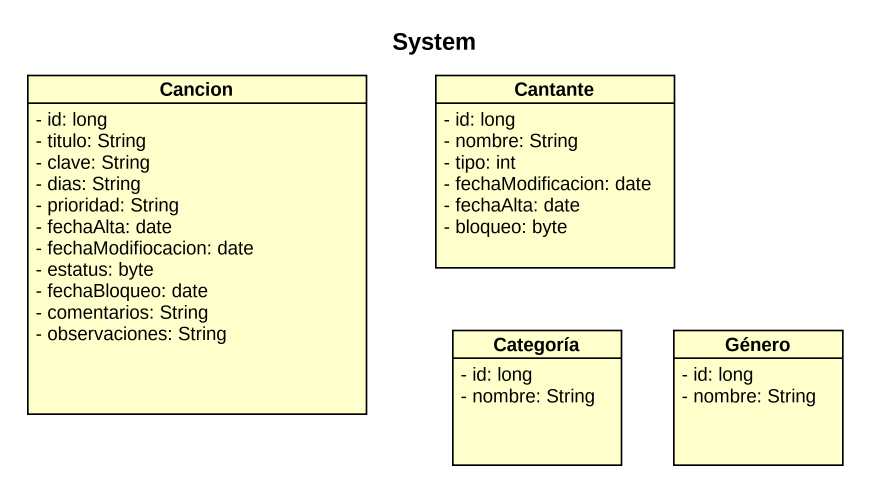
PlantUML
@startuml
title System
hide circle
hide empty members
skinparam classAttributeIconSize 0
class Cancion {
  - id: long
  - titulo: String
  - clave: String
  - dias: String
  - prioridad: String
  - fechaAlta: date
  - fechaModifiocacion: date
  - estatus: byte
  - fechaBloqueo: date
  - comentarios: String
  - observaciones: String
}
class Cantante {
  - id: long
  - nombre: String
  - tipo: int
  - fechaModificacion: date
  - fechaAlta: date
  - bloqueo: byte
}
class Categoría {
  - id: long
  - nombre: String
}
class Género {
  - id: long
  - nombre: String
}
@enduml
